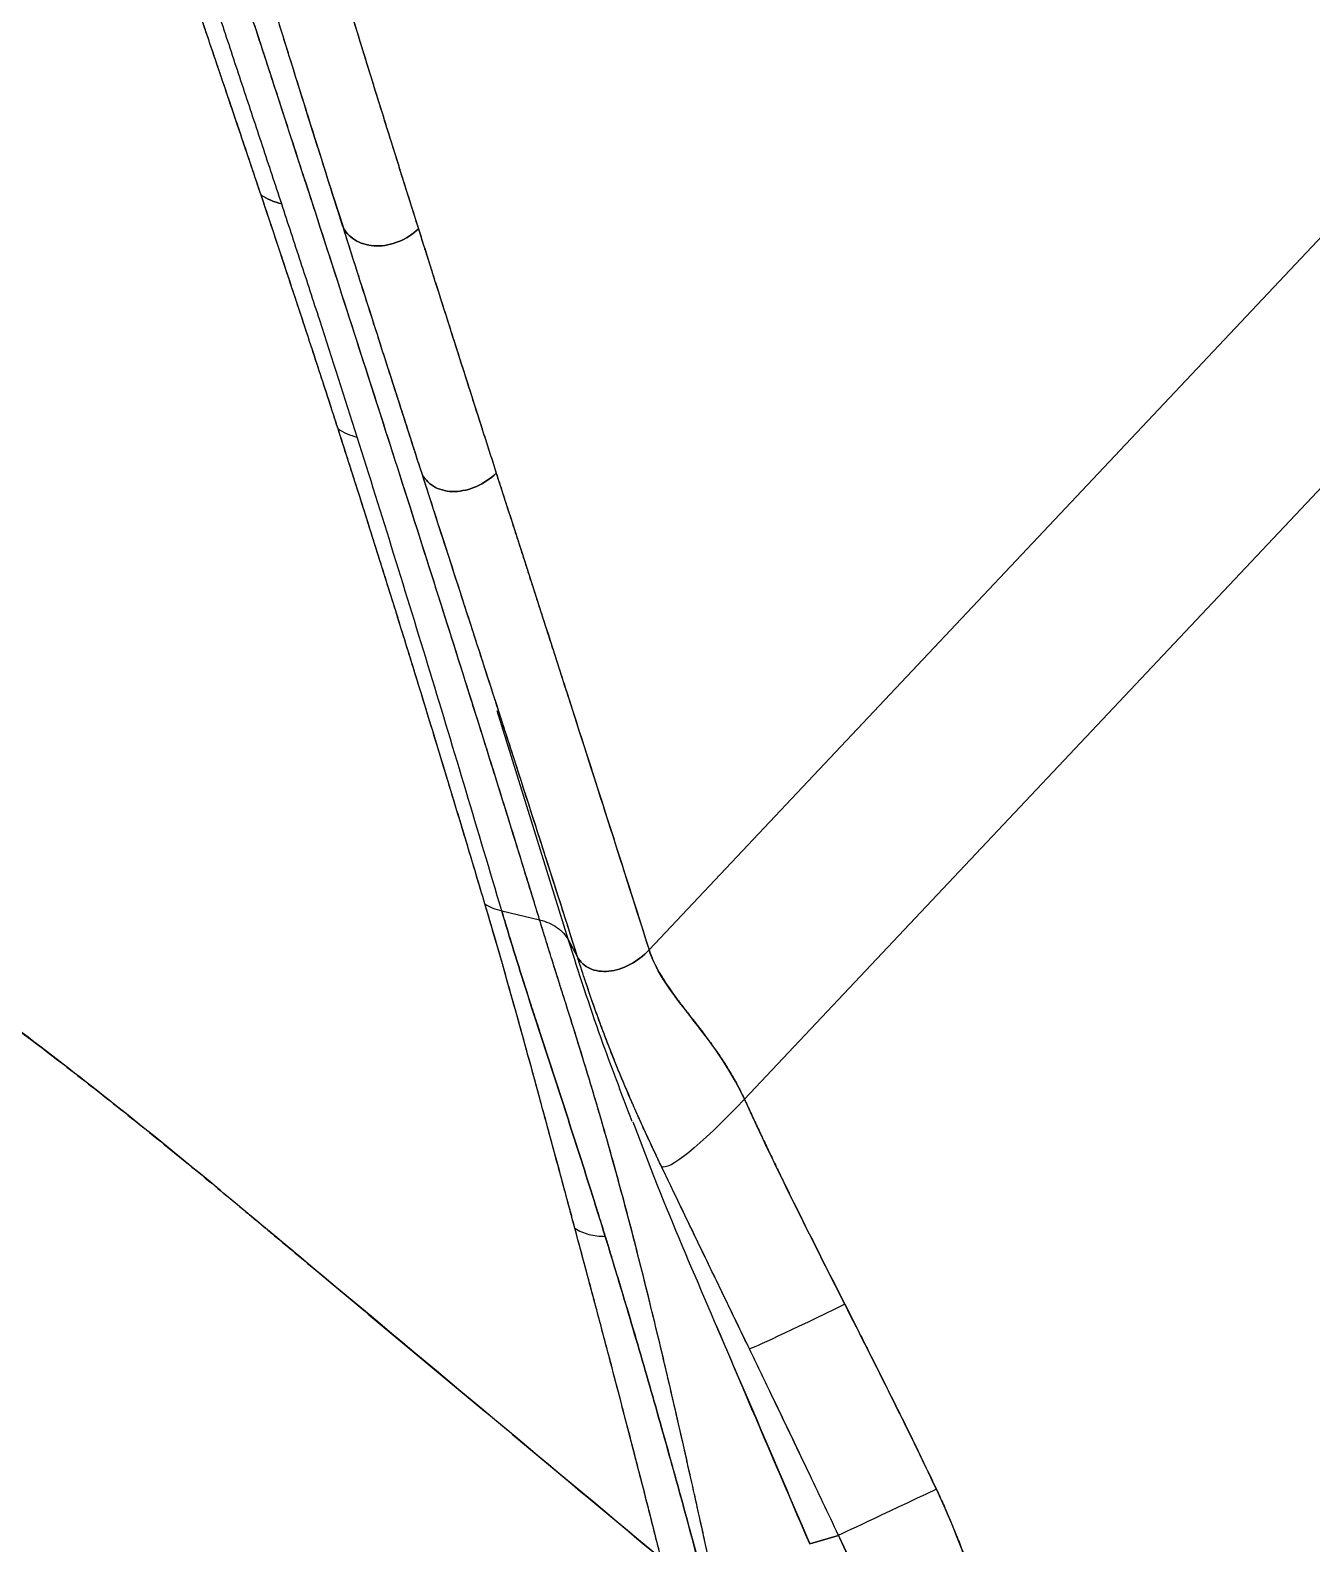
# Model space of a CAD drawing. Extents: x 956 to 1028, y 499 to 635.
# Drawn here: x 983.82 to 989.73, y 569.88 to 576.87 of the extents above; entities that cross this region are included whole.
import ezdxf

# ---------------------------------------------------------------- set-up
doc = ezdxf.new("R2010")
doc.units = 0
doc.header["$MEASUREMENT"] = 0
doc.layers.add('1', color=4, linetype='Continuous')

# ---------------------------------------------------------------- blocks, each defined once
blk = doc.blocks.new('2026 SX')
at = {"layer": '1', "color": 3}
for p, q in [((30.7749, 60.3953), (34.7759, 64.6406)), ((30.7749, 60.3953), (34.7759, 64.6406)), ((29.3638, 63.728), (29.3178, 63.8705)), ((29.3178, 63.8702), (29.3638, 63.728)), ((35.1938, 63.9281), (31.2148, 59.7061)), ((31.2148, 59.7061), (35.1938, 63.9281)), ((30.4028, 60.4399), (30.0737, 61.4988)), ((30.4028, 60.4399), (30.0737, 61.4988)), ((30.0946, 60.5756), (30.2696, 60.5338)), ((30.0946, 60.5756), (30.2696, 60.5338)), ((30.4028, 60.4399), (30.4446, 60.3627)), ((30.4446, 60.3627), (30.4028, 60.4399)), ((31.5165, 57.6535), (31.6492, 57.6921)), ((31.6492, 57.6921), (31.5165, 57.6535))]:
    blk.add_line(p, q, dxfattribs=at)
for points, knots in [([(28.838, 66.8852), (28.8422, 66.8609), (28.8502, 66.8155), (28.8616, 66.7521), (28.8746, 66.6818), (28.8904, 66.6005), (28.9162, 66.4755), (28.9514, 66.3167), (29.0121, 66.0629), (29.0966, 65.7422), (29.1892, 65.4191), (29.2669, 65.1571), (29.3468, 64.8924), (29.4288, 64.6259), (29.5134, 64.3528), (29.5674, 64.1792), (29.6116, 64.038), (29.6422, 63.9406), (29.6748, 63.8365), (29.6971, 63.766), (29.7106, 63.7234)], [0, 0, 0, 0, 0.0240189, 0.0448472, 0.0624999, 0.0933209, 0.1249992, 0.185929, 0.2499984, 0.3749964, 0.4999945, 0.562496, 0.6249985, 0.7500016, 0.8104912, 0.875001, 0.9072783, 0.9375005, 0.9622355, 1, 1, 1, 1]), ([(28.9841, 63.8799), (28.9691, 63.9246), (28.9403, 64.0106), (28.881, 64.1863), (28.8305, 64.3358), (28.7842, 64.4728), (28.7604, 64.5434), (28.7351, 64.6179), (28.7119, 64.6863), (28.6892, 64.7536), (28.6668, 64.8201), (28.6468, 64.8799), (28.6325, 64.9237), (28.6254, 64.9456), (28.6233, 64.9518)], [0, 0, 0, 0, 0.124881, 0.239689, 0.49079, 0.54295, 0.623528, 0.688772, 0.752002, 0.815044, 0.876905, 0.938135, 0.982442, 1, 1, 1, 1]), ([(28.9841, 63.8799), (28.9698, 63.9225), (28.9354, 64.0248), (28.875, 64.2038), (28.823, 64.3579), (28.7822, 64.4791), (28.7595, 64.5459), (28.7354, 64.6173), (28.7126, 64.6843), (28.6898, 64.7514), (28.6676, 64.8173), (28.6454, 64.8842), (28.6309, 64.9286), (28.6233, 64.9518)], [0, 0, 0, 0, 0.11874, 0.285375, 0.5, 0.55, 0.624999, 0.6875, 0.75, 0.812501, 0.875001, 0.934662, 1, 1, 1, 1]), ([(29.0791, 63.8392), (29.0644, 63.8839), (29.0496, 63.9285), (29.0202, 64.0176), (29.0055, 64.0621), (28.9762, 64.151), (28.9615, 64.1955), (28.932, 64.2845), (28.9172, 64.3291), (28.8728, 64.463), (28.8432, 64.5523), (28.7997, 64.6851), (28.7854, 64.7292), (28.7571, 64.8172), (28.7432, 64.861), (28.7293, 64.9054)], [0, 0, 0, 0, 0.125, 0.125, 0.25, 0.25, 0.375, 0.375, 0.5, 0.5, 0.75, 0.75, 0.875, 0.875, 1, 1, 1, 1]), ([(29.0791, 63.8392), (29.0644, 63.8839), (29.0496, 63.9285), (29.0202, 64.0176), (29.0055, 64.0621), (28.9762, 64.151), (28.9615, 64.1955), (28.932, 64.2845), (28.9172, 64.3291), (28.8728, 64.463), (28.8432, 64.5523), (28.7997, 64.6851), (28.7854, 64.7292), (28.7571, 64.8172), (28.7432, 64.861), (28.7293, 64.9054)], [0, 0, 0, 0, 0.125, 0.125, 0.25, 0.25, 0.375, 0.375, 0.5, 0.5, 0.75, 0.75, 0.875, 0.875, 1, 1, 1, 1]), ([(30.2696, 60.5338), (30.2582, 60.5713), (30.2334, 60.6522), (30.1935, 60.782), (30.148, 60.9292), (30.0803, 61.1472), (30.0059, 61.3851), (29.8935, 61.7423), (29.7566, 62.1747), (29.5861, 62.7092), (29.4104, 63.2565), (29.2582, 63.728), (29.1299, 64.1241), (29.0354, 64.4148), (28.9565, 64.6567), (28.9092, 64.8016), (28.8881, 64.8661)], [0, 0, 0, 0, 0.025302, 0.054576, 0.087816, 0.125015, 0.202671, 0.250019, 0.369413, 0.500013, 0.619796, 0.750002, 0.829411, 0.897526, 0.95438, 1, 1, 1, 1]), ([(30.2696, 60.5338), (30.2589, 60.569), (30.2351, 60.6468), (30.1958, 60.7744), (30.1497, 60.9238), (30.0829, 61.1388), (30.0078, 61.379), (29.8948, 61.7383), (29.756, 62.1767), (29.5899, 62.6971), (29.4149, 63.2425), (29.2417, 63.7794), (29.0903, 64.246), (28.9868, 64.5641), (28.9291, 64.741), (28.9002, 64.8293), (28.8882, 64.8658)], [0, 0, 0, 0, 0.023755, 0.052512, 0.086267, 0.125009, 0.198572, 0.250018, 0.370827, 0.500035, 0.610094, 0.750053, 0.875062, 0.937566, 0.974156, 1, 1, 1, 1]), ([(29.3638, 63.728), (29.355, 63.7555), (29.3376, 63.8105), (29.3117, 63.8922), (29.2861, 63.9732), (29.2609, 64.0533), (29.2359, 64.1325), (29.2112, 64.211), (29.1869, 64.2886), (29.1628, 64.3654), (29.1391, 64.4414), (29.1157, 64.5166), (29.0926, 64.591), (29.0697, 64.6646), (29.0547, 64.7133), (29.0472, 64.7375)], [0, 0, 0, 0, 0.080047, 0.159563, 0.238551, 0.317013, 0.394953, 0.472373, 0.549276, 0.625665, 0.701543, 0.776912, 0.851777, 0.926138, 1, 1, 1, 1]), ([(29.3994, 64.7219), (29.4072, 64.6966), (29.4227, 64.6461), (29.4462, 64.5701), (29.4697, 64.4939), (29.4933, 64.4176), (29.5171, 64.3411), (29.5409, 64.2644), (29.5648, 64.1876), (29.5889, 64.1107), (29.613, 64.0336), (29.6373, 63.9563), (29.6616, 63.8788), (29.686, 63.8013), (29.7024, 63.7494), (29.7106, 63.7234)], [0, 0, 0, 0, 0.0777474, 0.1553327, 0.2327631, 0.3100458, 0.3871878, 0.4641955, 0.5410755, 0.6178338, 0.6944764, 0.771009, 0.847437, 0.9237657, 1, 1, 1, 1]), ([(29.3394, 62.8003), (29.3216, 62.8556), (29.2852, 62.9683), (29.2293, 63.1399), (29.1712, 63.3171), (29.1109, 63.4998), (29.0483, 63.6881), (29.0057, 63.8153), (28.9841, 63.8799)], [0, 0, 0, 0, 0.153389, 0.312055, 0.476039, 0.645357, 0.820013, 1, 1, 1, 1]), ([(29.3394, 62.8003), (29.325, 62.8449), (29.2961, 62.9346), (29.2523, 63.0693), (29.208, 63.2049), (29.1505, 63.3801), (29.0759, 63.6054), (29.0159, 63.7848), (28.9841, 63.8799)], [0, 0, 0, 0, 0.12364, 0.248181, 0.373633, 0.500001, 0.734975, 1, 1, 1, 1]), ([(29.4275, 62.7625), (29.3705, 62.9425), (29.3128, 63.1225), (29.2256, 63.3916), (29.1964, 63.4811), (29.1379, 63.6602), (29.1085, 63.7498), (29.0791, 63.8392)], [0, 0, 0, 0, 0.5, 0.5, 0.75, 0.75, 1, 1, 1, 1]), ([(29.4275, 62.7625), (29.3705, 62.9425), (29.3128, 63.1225), (29.2256, 63.3916), (29.1964, 63.4811), (29.1379, 63.6602), (29.1085, 63.7498), (29.0791, 63.8392)], [0, 0, 0, 0, 0.5, 0.5, 0.75, 0.75, 1, 1, 1, 1]), ([(29.7106, 63.7234), (29.684, 63.6988), (29.6525, 63.6786), (29.5857, 63.6516), (29.5506, 63.6447), (29.4839, 63.6456), (29.4524, 63.6534), (29.3994, 63.682), (29.378, 63.7028), (29.3638, 63.728)], [0, 0, 0, 0, 0.25, 0.25, 0.5, 0.5, 0.75, 0.75, 1, 1, 1, 1]), ([(29.7287, 62.5885), (29.7196, 62.6166), (29.7015, 62.6727), (29.6746, 62.7563), (29.6479, 62.8392), (29.6215, 62.9214), (29.5953, 63.003), (29.5693, 63.0839), (29.5368, 63.1853), (29.4979, 63.3067), (29.4528, 63.448), (29.4081, 63.5884), (29.3786, 63.6815), (29.3638, 63.728)], [0, 0, 0, 0, 0.072569, 0.144757, 0.216562, 0.287986, 0.359029, 0.42969, 0.499969, 0.625558, 0.750031, 0.875016, 1, 1, 1, 1]), ([(29.3638, 63.728), (29.378, 63.7028), (29.3994, 63.6819), (29.4524, 63.6534), (29.4839, 63.6456), (29.5506, 63.6447), (29.5857, 63.6516), (29.6525, 63.6786), (29.684, 63.6988), (29.7106, 63.7234)], [0, 0, 0, 0, 0.25, 0.25, 0.5, 0.5, 0.75, 0.75, 1, 1, 1, 1]), ([(29.7286, 62.5886), (29.6662, 62.7824), (29.6044, 62.9743), (29.4827, 63.3542), (29.4228, 63.5422), (29.3638, 63.728)], [0, 0, 0, 0, 0.5, 0.5, 1, 1, 1, 1]), ([(29.7106, 63.7234), (29.719, 63.6967), (29.7359, 63.6433), (29.7613, 63.5631), (29.7867, 63.4828), (29.8122, 63.4024), (29.8378, 63.322), (29.8633, 63.2415), (29.889, 63.161), (29.9147, 63.0805), (29.9404, 62.9999), (29.9661, 62.9193), (29.9919, 62.8386), (30.0178, 62.7579), (30.0436, 62.6772), (30.0609, 62.6233), (30.0695, 62.5964)], [0, 0, 0, 0, 0.072612, 0.145032, 0.217263, 0.289308, 0.361171, 0.432852, 0.504355, 0.575682, 0.646833, 0.71781, 0.788615, 0.859248, 0.929709, 1, 1, 1, 1]), ([(29.7106, 63.7234), (29.7184, 63.6987), (29.7329, 63.6523), (29.7535, 63.5873), (29.7711, 63.5318), (29.7857, 63.4858), (29.8094, 63.411), (29.843, 63.3057), (29.8875, 63.1658), (29.9323, 63.0254), (29.9757, 62.8893), (30.0214, 62.7459), (30.0522, 62.6503), (30.0695, 62.5964)], [0, 0, 0, 0, 0.067213, 0.125885, 0.175947, 0.217336, 0.250001, 0.377299, 0.5, 0.623107, 0.75, 0.859156, 1, 1, 1, 1]), ([(30.0172, 60.6073), (30.0036, 60.6528), (29.9768, 60.7426), (29.937, 60.8752), (29.8981, 61.0045), (29.8601, 61.1302), (29.823, 61.2525), (29.7868, 61.3714), (29.7516, 61.4869), (29.7172, 61.5989), (29.6669, 61.7622), (29.5998, 61.9786), (29.5148, 62.2499), (29.428, 62.5243), (29.3691, 62.7078), (29.3394, 62.8003)], [0, 0, 0, 0, 0.061227, 0.121013, 0.179355, 0.236246, 0.291682, 0.345659, 0.398171, 0.449216, 0.498788, 0.621574, 0.746019, 0.87215, 1, 1, 1, 1]), ([(30.0172, 60.6073), (30.0038, 60.6522), (29.9755, 60.7472), (29.9304, 60.8976), (29.8802, 61.0639), (29.8114, 61.2909), (29.729, 61.5607), (29.6407, 61.847), (29.5615, 62.1012), (29.4893, 62.3309), (29.4152, 62.5643), (29.3655, 62.7192), (29.3394, 62.8003)], [0, 0, 0, 0, 0.06045, 0.128202, 0.203281, 0.285714, 0.436551, 0.571429, 0.677851, 0.785714, 0.887846, 1, 1, 1, 1]), ([(30.0946, 60.5756), (30.0399, 60.7607), (29.9851, 60.945), (29.8751, 61.3119), (29.82, 61.4946), (29.7091, 61.8588), (29.6534, 62.0403), (29.5411, 62.4021), (29.4846, 62.5825), (29.4275, 62.7625)], [0, 0, 0, 0, 0.25, 0.25, 0.5, 0.5, 0.75, 0.75, 1, 1, 1, 1]), ([(30.0946, 60.5756), (30.0399, 60.7607), (29.9851, 60.945), (29.8751, 61.3119), (29.82, 61.4946), (29.7091, 61.8588), (29.6534, 62.0403), (29.5411, 62.4021), (29.4846, 62.5825), (29.4275, 62.7625)], [0, 0, 0, 0, 0.25, 0.25, 0.5, 0.5, 0.75, 0.75, 1, 1, 1, 1]), ([(29.7286, 62.5886), (29.7423, 62.5639), (29.763, 62.5439), (29.8147, 62.5171), (29.8456, 62.5105), (29.9112, 62.512), (29.9458, 62.5201), (30.0118, 62.5495), (30.0431, 62.5708), (30.0695, 62.5964)], [0, 0, 0, 0, 0.25, 0.25, 0.5, 0.5, 0.75, 0.75, 1, 1, 1, 1]), ([(30.0695, 62.5964), (30.0431, 62.5708), (30.0118, 62.5495), (29.9458, 62.5201), (29.9112, 62.512), (29.8456, 62.5105), (29.8147, 62.5171), (29.763, 62.5439), (29.7423, 62.5639), (29.7286, 62.5886)], [0, 0, 0, 0, 0.25, 0.25, 0.5, 0.5, 0.75, 0.75, 1, 1, 1, 1]), ([(30.4446, 60.3627), (30.4323, 60.4017), (30.4099, 60.4724), (30.3797, 60.5673), (30.346, 60.6728), (30.308, 60.7916), (30.2464, 60.9837), (30.1716, 61.2159), (30.081, 61.4971), (29.9925, 61.7711), (29.9131, 62.0168), (29.8447, 62.2288), (29.7861, 62.4102), (29.7477, 62.5294), (29.7287, 62.5885)], [0, 0, 0, 0, 0.051155, 0.092796, 0.124935, 0.190343, 0.249895, 0.379622, 0.49987, 0.627134, 0.749902, 0.834531, 0.917896, 1, 1, 1, 1]), ([(30.4446, 60.3628), (30.3843, 60.5532), (30.3237, 60.7426), (30.2029, 61.119), (30.1426, 61.306), (29.9629, 61.863), (29.8445, 62.2289), (29.7287, 62.5885)], [0, 0, 0, 0, 0.25, 0.25, 0.5, 0.5, 1, 1, 1, 1]), ([(30.0695, 62.5964), (30.0793, 62.5659), (30.0988, 62.5051), (30.1281, 62.4138), (30.1574, 62.3226), (30.1866, 62.2316), (30.2158, 62.1409), (30.2449, 62.0503), (30.274, 61.9599), (30.303, 61.8698), (30.3319, 61.78), (30.3607, 61.6904), (30.3894, 61.601), (30.4326, 61.4668), (30.4902, 61.2876), (30.5621, 61.0632), (30.6336, 60.8398), (30.7045, 60.6175), (30.7515, 60.4691), (30.7749, 60.3953)], [0, 0, 0, 0, 0.042779, 0.085359, 0.127739, 0.169916, 0.21189, 0.253658, 0.295218, 0.336567, 0.377703, 0.418624, 0.459325, 0.499805, 0.601708, 0.70272, 0.802802, 0.901911, 1, 1, 1, 1]), ([(30.0695, 62.5964), (30.1851, 62.2374), (30.4162, 61.5192), (30.6553, 60.7701), (30.7749, 60.3954)], [0, 0, 0, 0, 0.499851, 1, 1, 1, 1]), ([(30.8304, 57.5851), (30.2773, 58.0471), (29.7241, 58.5091), (29.102, 59.0289), (29.0329, 59.0867), (28.8946, 59.2022), (28.8255, 59.2599), (28.6172, 59.4323), (28.4773, 59.5462), (28.195, 59.7713), (28.0525, 59.8824), (27.7641, 60.1009), (27.6181, 60.2083), (27.1744, 60.5234), (26.8707, 60.7243), (26.3995, 61.0041), (26.2398, 61.0937), (25.915, 61.2642), (25.7499, 61.3451), (25.414, 61.4966), (25.2432, 61.5672), (24.8964, 61.6964), (24.7203, 61.755), (24.3632, 61.8582), (24.1822, 61.9029), (23.908, 61.9584), (23.8161, 61.9751), (23.6777, 61.9971), (23.6315, 62.0039), (23.5389, 62.0166), (23.4925, 62.0223), (23.4461, 62.0279)], [0, 0, 0, 0, 0.25, 0.25, 0.28125, 0.28125, 0.3125, 0.3125, 0.375, 0.375, 0.4375, 0.4375, 0.5, 0.5, 0.625, 0.625, 0.6875, 0.6875, 0.75, 0.75, 0.8125, 0.8125, 0.875, 0.875, 0.9375, 0.9375, 0.96875, 0.96875, 0.984375, 0.984375, 1, 1, 1, 1]), ([(23.4461, 62.0279), (23.4626, 62.0259), (23.4814, 62.0237), (23.5241, 62.0184), (23.5483, 62.0153), (23.5867, 62.0101), (23.5998, 62.0083), (23.6263, 62.0045), (23.6665, 61.9987), (23.7076, 61.9924), (23.7628, 61.9835), (23.7905, 61.9788), (23.8456, 61.9693), (23.8731, 61.9643), (23.9551, 61.949), (24.0094, 61.9381), (24.2795, 61.8807), (24.4908, 61.8246), (24.9068, 61.6939), (25.1116, 61.6193), (25.5151, 61.4538), (25.7137, 61.363), (26.1047, 61.1674), (26.297, 61.0627), (26.6755, 60.8417), (26.8619, 60.7252), (27.2311, 60.4819), (27.4139, 60.3549), (27.683, 60.1602), (27.7717, 60.0946), (27.9477, 59.9621), (28.035, 59.8952), (28.21, 59.759), (28.2977, 59.6897), (28.4306, 59.5832), (28.4752, 59.5472), (28.5636, 59.4755), (28.6072, 59.4399), (28.6915, 59.3707), (28.7322, 59.3372), (28.8087, 59.2739), (28.8446, 59.2439), (28.8946, 59.2023), (28.9106, 59.1889), (28.9406, 59.1638), (28.9545, 59.1522), (28.9812, 59.1299), (28.9942, 59.119), (29.0202, 59.0973), (29.1369, 58.9997), (29.2496, 58.9055), (29.4483, 58.7396), (29.5468, 58.6574), (29.7436, 58.493), (29.842, 58.4108), (30.0391, 58.2461), (30.3351, 57.9988), (30.6321, 57.7507), (30.8304, 57.5851)], [0, 0, 0, 0, 0.007813, 0.007813, 0.015625, 0.015625, 0.019531, 0.019531, 0.023438, 0.03125, 0.03125, 0.039063, 0.039063, 0.046875, 0.046875, 0.0625, 0.0625, 0.125, 0.125, 0.1875, 0.1875, 0.25, 0.25, 0.3125, 0.3125, 0.375, 0.375, 0.4375, 0.4375, 0.46875, 0.46875, 0.5, 0.5, 0.53125, 0.53125, 0.546875, 0.546875, 0.5625, 0.5625, 0.578125, 0.578125, 0.59375, 0.59375, 0.601562, 0.601562, 0.609375, 0.609375, 0.617187, 0.617187, 0.625, 0.6875, 0.6875, 0.75, 0.75, 0.8125, 0.8125, 0.875, 1, 1, 1, 1]), ([(30.4325, 59.1097), (30.4219, 59.1489), (30.4003, 59.2294), (30.3671, 59.3528), (30.3257, 59.506), (30.2804, 59.6731), (30.2278, 59.8656), (30.1779, 60.0467), (30.1302, 60.2171), (30.0893, 60.361), (30.0529, 60.4868), (30.0288, 60.5681), (30.0172, 60.6073)], [0, 0, 0, 0, 0.077598, 0.159267, 0.245018, 0.382535, 0.493146, 0.631237, 0.746612, 0.836617, 0.921084, 1, 1, 1, 1]), ([(30.4325, 59.1097), (30.4246, 59.1392), (30.4077, 59.2023), (30.3738, 59.3284), (30.3261, 59.5045), (30.2751, 59.6921), (30.2241, 59.8789), (30.1775, 60.0486), (30.1269, 60.2292), (30.0734, 60.4156), (30.037, 60.5398), (30.0172, 60.6073)], [0, 0, 0, 0, 0.058371, 0.125, 0.25, 0.408669, 0.5, 0.625, 0.75, 0.863913, 1, 1, 1, 1]), ([(30.5723, 59.0726), (30.5334, 59.1989), (30.4939, 59.3248), (30.4136, 59.5758), (30.3728, 59.701), (30.2911, 59.9513), (30.2502, 60.0764), (30.1702, 60.3264), (30.1311, 60.4513), (30.0946, 60.5756)], [0, 0, 0, 0, 0.25, 0.25, 0.5, 0.5, 0.75, 0.75, 1, 1, 1, 1]), ([(30.0946, 60.5756), (30.1039, 60.5444), (30.1227, 60.4822), (30.1606, 60.3577), (30.1998, 60.2329), (30.2402, 60.1079), (30.2808, 59.9828), (30.3523, 59.7639), (30.4341, 59.5134), (30.5035, 59.2934), (30.5429, 59.1674), (30.5625, 59.1042), (30.5723, 59.0726)], [0, 0, 0, 0, 0.062501, 0.125001, 0.25, 0.3125, 0.375, 0.5, 0.75, 0.875, 0.937498, 1, 1, 1, 1]), ([(30.2696, 60.5338), (30.2995, 60.5266), (30.3268, 60.5146), (30.3724, 60.4825), (30.3905, 60.4625), (30.4028, 60.4399)], [0, 0, 0, 0, 0.5, 0.5, 1, 1, 1, 1]), ([(31.0599, 57.5392), (31.0518, 57.5761), (31.0359, 57.649), (31.0122, 57.7564), (30.9892, 57.8604), (30.958, 57.9997), (30.9191, 58.172), (30.8717, 58.3772), (30.8248, 58.5762), (30.778, 58.7695), (30.7314, 58.9565), (30.6854, 59.1354), (30.6391, 59.3095), (30.5935, 59.4743), (30.5584, 59.597), (30.528, 59.7009), (30.4948, 59.812), (30.4468, 59.9688), (30.3994, 60.1194), (30.3605, 60.2424), (30.3305, 60.3376), (30.3003, 60.4339), (30.2798, 60.5007), (30.2696, 60.5338)], [0, 0, 0, 0, 0.035347, 0.069683, 0.103009, 0.135327, 0.204037, 0.26986, 0.335416, 0.399302, 0.461045, 0.521771, 0.579186, 0.637618, 0.690374, 0.70565, 0.745228, 0.805631, 0.868979, 0.901865, 0.932706, 0.966734, 1, 1, 1, 1]), ([(30.2696, 60.5338), (30.2995, 60.5266), (30.3268, 60.5146), (30.3724, 60.4825), (30.3905, 60.4625), (30.4028, 60.4399)], [0, 0, 0, 0, 0.5, 0.5, 1, 1, 1, 1]), ([(31.0598, 57.5393), (31.0527, 57.5721), (31.0383, 57.6375), (31.0168, 57.7353), (30.9952, 57.8328), (30.9661, 57.9638), (30.9297, 58.1252), (30.8708, 58.3822), (30.7958, 58.699), (30.7178, 59.0113), (30.6529, 59.2585), (30.6026, 59.4422), (30.5592, 59.5947), (30.5237, 59.7154), (30.4876, 59.8358), (30.4414, 59.9858), (30.3938, 60.1371), (30.3556, 60.2582), (30.3268, 60.3496), (30.2982, 60.4407), (30.2792, 60.5027), (30.2696, 60.5338)], [0, 0, 0, 0, 0.031294, 0.062559, 0.093795, 0.125, 0.188776, 0.25, 0.375, 0.499999, 0.561585, 0.624999, 0.6875, 0.71875, 0.75, 0.8125, 0.875, 0.907261, 0.9375, 0.968761, 1, 1, 1, 1]), ([(30.6976, 59.6026), (30.6481, 59.7314), (30.5392, 60.0149), (30.4509, 60.2899), (30.4028, 60.4399)], [0, 0, 0, 0, 0.45435, 1, 1, 1, 1]), ([(30.4446, 60.3627), (30.4577, 60.3391), (30.4777, 60.3206), (30.5275, 60.2977), (30.5573, 60.2933), (30.6207, 60.2996), (30.6543, 60.3102), (30.7185, 60.3443), (30.749, 60.3678), (30.7749, 60.3953)], [0, 0, 0, 0, 0.25, 0.25, 0.5, 0.5, 0.75, 0.75, 1, 1, 1, 1]), ([(30.7749, 60.3953), (30.749, 60.3678), (30.7185, 60.3443), (30.6543, 60.3102), (30.6208, 60.2996), (30.5573, 60.2933), (30.5275, 60.2977), (30.4777, 60.3206), (30.4577, 60.3391), (30.4446, 60.3627)], [0, 0, 0, 0, 0.25, 0.25, 0.5, 0.5, 0.75, 0.75, 1, 1, 1, 1]), ([(30.7749, 60.3953), (30.7761, 60.3918), (30.7784, 60.3847), (30.7822, 60.374), (30.7864, 60.3631), (30.791, 60.3521), (30.7959, 60.341), (30.8012, 60.3297), (30.811, 60.3099), (30.8272, 60.2808), (30.8506, 60.2433), (30.8773, 60.2044), (30.9058, 60.1657), (30.9365, 60.1254), (30.9782, 60.0719), (31.0222, 60.0155), (31.0656, 59.9569), (31.0982, 59.9106), (31.1292, 59.8635), (31.1547, 59.8216), (31.1741, 59.7872), (31.1884, 59.7603), (31.2021, 59.7333), (31.2106, 59.7151), (31.2148, 59.7061)], [0, 0, 0, 0, 0.017878, 0.035941, 0.054192, 0.072634, 0.09127, 0.110102, 0.129133, 0.190106, 0.25505, 0.313107, 0.378742, 0.439981, 0.500989, 0.622793, 0.686848, 0.745431, 0.809397, 0.870422, 0.903343, 0.9359, 0.968113, 1, 1, 1, 1]), ([(31.2148, 59.7061), (31.1454, 59.8576), (31.0521, 59.9772), (30.9257, 60.1394), (30.8858, 60.1906), (30.8187, 60.2922), (30.7915, 60.3428), (30.7749, 60.3953)], [0, 0, 0, 0, 0.5, 0.5, 0.75, 0.75, 1, 1, 1, 1]), ([(30.8323, 59.3946), (30.8295, 59.4006), (30.8238, 59.4125), (30.8154, 59.43), (30.8074, 59.447), (30.7996, 59.4635), (30.7921, 59.4794), (30.7849, 59.4947), (30.7781, 59.5095), (30.7715, 59.5237), (30.756, 59.5572), (30.7328, 59.608), (30.7021, 59.6769), (30.6735, 59.743), (30.6456, 59.809), (30.6195, 59.8727), (30.586, 59.9572), (30.548, 60.0578), (30.5081, 60.1699), (30.4788, 60.257), (30.4582, 60.3203), (30.4489, 60.3493), (30.4446, 60.3627)], [0, 0, 0, 0, 0.015641, 0.030808, 0.045506, 0.059737, 0.073503, 0.086807, 0.099647, 0.112024, 0.123939, 0.187149, 0.246068, 0.309302, 0.370165, 0.43501, 0.498802, 0.631651, 0.765693, 0.89238, 0.95026, 1, 1, 1, 1]), ([(30.8323, 59.3946), (30.8266, 59.4066), (30.8171, 59.4266), (30.8056, 59.4507), (30.7886, 59.4868), (30.7643, 59.5388), (30.7319, 59.6099), (30.6907, 59.7027), (30.6433, 59.8137), (30.5937, 59.9368), (30.5503, 60.0513), (30.5119, 60.1588), (30.4825, 60.246), (30.4603, 60.3136), (30.4496, 60.3473), (30.4446, 60.3627)], [0, 0, 0, 0, 0.031246, 0.051885, 0.06247, 0.12493, 0.187393, 0.249853, 0.374746, 0.49964, 0.624528, 0.749769, 0.875087, 0.942695, 1, 1, 1, 1]), ([(31.2148, 59.7061), (31.2243, 59.6854), (31.2436, 59.6434), (31.2735, 59.5794), (31.3047, 59.5134), (31.3371, 59.4454), (31.3709, 59.3754), (31.4059, 59.3035), (31.4482, 59.2176), (31.4994, 59.1143), (31.5555, 59.0023), (31.6159, 58.8825), (31.6556, 58.8041), (31.6784, 58.7589)], [0, 0, 0, 0, 0.0647345, 0.1316976, 0.2008907, 0.2723151, 0.345972, 0.4218625, 0.4999877, 0.6182462, 0.7499926, 0.856013, 1, 1, 1, 1]), ([(30.6994, 59.602), (30.7321, 59.5162), (30.8342, 59.2477), (31.0296, 58.7866), (31.2733, 58.2225), (31.4354, 57.8433), (31.5165, 57.6535)], [0, 0, 0, 0, 0.135314, 0.423517, 0.711474, 1, 1, 1, 1]), ([(31.2381, 58.5527), (31.2138, 58.6032), (31.1667, 58.7008), (31.0984, 58.8422), (31.0188, 59.0071), (30.9306, 59.1901), (30.8637, 59.3293), (30.8323, 59.3946)], [0, 0, 0, 0, 0.179842, 0.347895, 0.504163, 0.767599, 1, 1, 1, 1]), ([(31.2381, 58.5527), (31.2043, 58.6228), (31.1366, 58.7631), (31.035, 58.9735), (30.9499, 59.1501), (30.8824, 59.2904), (30.8487, 59.3606), (30.8323, 59.3946)], [0, 0, 0, 0, 0.25, 0.5, 0.75, 0.879054, 1, 1, 1, 1]), ([(30.8306, 57.5849), (30.8207, 57.6242), (30.8006, 57.7042), (30.7697, 57.8261), (30.7375, 57.9522), (30.7039, 58.0823), (30.6691, 58.2166), (30.6297, 58.3675), (30.5843, 58.5404), (30.5363, 58.7213), (30.4851, 58.9135), (30.4515, 59.0386), (30.4325, 59.1097)], [0, 0, 0, 0, 0.076132, 0.15513, 0.237001, 0.321757, 0.409405, 0.499957, 0.61831, 0.749973, 0.857998, 1, 1, 1, 1]), ([(30.4325, 59.1097), (30.4517, 59.0976), (30.4736, 59.0881), (30.521, 59.0756), (30.5464, 59.0724), (30.5723, 59.0726)], [0, 0, 0, 0, 0.5, 0.5, 1, 1, 1, 1]), ([(30.8306, 57.5849), (30.8206, 57.6248), (30.7998, 57.7076), (30.7671, 57.8362), (30.7282, 57.9885), (30.6833, 58.162), (30.6365, 58.3417), (30.5863, 58.5325), (30.5333, 58.7327), (30.4801, 58.9326), (30.4465, 59.0577), (30.4325, 59.1097)], [0, 0, 0, 0, 0.0773237, 0.16065, 0.25, 0.3741949, 0.5, 0.6026165, 0.75, 0.8962006, 1, 1, 1, 1]), ([(30.4325, 59.1097), (30.4517, 59.0976), (30.4736, 59.0881), (30.521, 59.0756), (30.5464, 59.0724), (30.5723, 59.0726)], [0, 0, 0, 0, 0.5, 0.5, 1, 1, 1, 1]), ([(31.0125, 57.5326), (30.9778, 57.6631), (30.9426, 57.793), (30.8713, 58.0518), (30.8352, 58.1806), (30.762, 58.4373), (30.7249, 58.5651), (30.6495, 58.8196), (30.6111, 58.9464), (30.5723, 59.0726)], [0, 0, 0, 0, 0.25, 0.25, 0.5, 0.5, 0.75, 0.75, 1, 1, 1, 1]), ([(30.5723, 59.0726), (30.5785, 59.0524), (30.5913, 59.0103), (30.6299, 58.8837), (30.6812, 58.7136), (30.7435, 58.501), (30.7985, 58.3099), (30.853, 58.117), (30.9083, 57.9179), (30.9615, 57.7225), (30.9965, 57.5922), (31.0125, 57.5326)], [0, 0, 0, 0, 0.040005, 0.083334, 0.25, 0.375, 0.5, 0.623108, 0.75, 0.885471, 1, 1, 1, 1]), ([(31.6784, 58.7589), (31.701, 58.7142), (31.7369, 58.6433), (31.7917, 58.5348), (31.8406, 58.4377), (31.8954, 58.328), (31.9493, 58.2193), (32.0032, 58.1092), (32.0535, 58.0052), (32.0854, 57.9376), (32.1009, 57.9049)], [0, 0, 0, 0, 0.157852, 0.250007, 0.382903, 0.500014, 0.636102, 0.764794, 0.886092, 1, 1, 1, 1]), ([(31.5165, 57.6535), (31.4144, 57.891), (31.2702, 58.2264), (31.1295, 58.557), (31.0884, 58.6536)], [0, 0, 0, 0, 0.707985, 1, 1, 1, 1]), ([(31.6492, 57.6921), (31.6253, 57.7427), (31.5788, 57.8413), (31.5105, 57.9849), (31.4303, 58.1529), (31.3399, 58.3413), (31.271, 58.4844), (31.2381, 58.5527)], [0, 0, 0, 0, 0.176009, 0.342805, 0.500383, 0.761513, 1, 1, 1, 1]), ([(31.6492, 57.6921), (31.6253, 57.7427), (31.5788, 57.8413), (31.5105, 57.9848), (31.4304, 58.1527), (31.34, 58.3411), (31.271, 58.4843), (31.2381, 58.5527)], [0, 0, 0, 0, 0.176074, 0.342742, 0.5, 0.761328, 1, 1, 1, 1]), ([(32.1009, 57.9049), (32.1062, 57.8936), (32.1169, 57.8708), (32.1324, 57.8365), (32.1477, 57.8019), (32.1626, 57.7671), (32.1772, 57.7321), (32.1915, 57.6969), (32.2055, 57.6615), (32.2192, 57.6258), (32.2325, 57.59), (32.2456, 57.5539), (32.2583, 57.5176), (32.2707, 57.4811), (32.2828, 57.4444), (32.2906, 57.4198), (32.2945, 57.4074)], [0, 0, 0, 0, 0.070452, 0.141027, 0.211732, 0.282574, 0.353559, 0.424694, 0.495987, 0.567443, 0.639071, 0.710875, 0.782864, 0.855043, 0.92742, 1, 1, 1, 1]), ([(31.8181, 57.2579), (31.8142, 57.2703), (31.8063, 57.2952), (31.7939, 57.3323), (31.7813, 57.3692), (31.7682, 57.4057), (31.7549, 57.4419), (31.7388, 57.4839), (31.7198, 57.5316), (31.6974, 57.5852), (31.674, 57.6388), (31.6575, 57.6743), (31.6492, 57.6921)], [0, 0, 0, 0, 0.084215, 0.168064, 0.251557, 0.334705, 0.417516, 0.500002, 0.623586, 0.748084, 0.873541, 1, 1, 1, 1])]:
    blk.add_open_spline(points, degree=3, knots=knots, dxfattribs=at)
for points in [[(29.3638, 63.728), (29.2544, 64.0726), (29.1484, 64.4098), (29.0472, 64.7375)], [(28.9841, 63.8799), (29.0117, 63.8611), (29.0441, 63.8474), (29.0791, 63.8392)], [(29.0791, 63.8392), (29.0441, 63.8474), (29.0117, 63.8611), (28.9841, 63.8799)], [(29.3394, 62.8003), (29.3652, 62.783), (29.3952, 62.7703), (29.4275, 62.7625)], [(29.3394, 62.8003), (29.3652, 62.783), (29.3952, 62.7703), (29.4275, 62.7625)], [(30.0172, 60.6074), (30.0399, 60.5927), (30.0662, 60.582), (30.0946, 60.5756)], [(30.0172, 60.6074), (30.0399, 60.5927), (30.0662, 60.582), (30.0946, 60.5756)], [(31.2148, 59.7061), (31.007, 59.4856), (30.8648, 59.3735), (30.8323, 59.3946)], [(31.2148, 59.7061), (31.007, 59.4856), (30.8648, 59.3735), (30.8323, 59.3946)], [(31.6784, 58.7589), (31.5197, 59.0726), (31.3611, 59.3864), (31.2148, 59.7061)], [(31.6784, 58.7589), (31.426, 58.6362), (31.2549, 58.5562), (31.2381, 58.5527)], [(31.6784, 58.7589), (31.426, 58.6362), (31.2549, 58.5562), (31.2381, 58.5527)], [(32.1009, 57.9049), (31.9656, 58.1923), (31.8218, 58.4755), (31.6784, 58.7589)], [(32.1009, 57.9049), (31.8467, 57.7852), (31.6624, 57.6983), (31.6492, 57.6922)], [(32.1009, 57.9049), (31.8467, 57.7852), (31.6624, 57.6983), (31.6492, 57.6922)], [(32.2945, 57.4074), (32.2412, 57.5773), (32.1768, 57.7438), (32.1009, 57.9049)], [(31.6492, 57.6921), (31.7154, 57.5515), (31.7716, 57.4062), (31.8181, 57.2579)]]:
    blk.add_open_spline(points, degree=3, dxfattribs=at)

msp = doc.modelspace()

# ---------------------------------------------------------------- block references
at = {"layer": '1'}
msp.add_blockref('2026 SX', (955.8964, 512.2273), dxfattribs=at)

doc.saveas('drawing.dxf')
